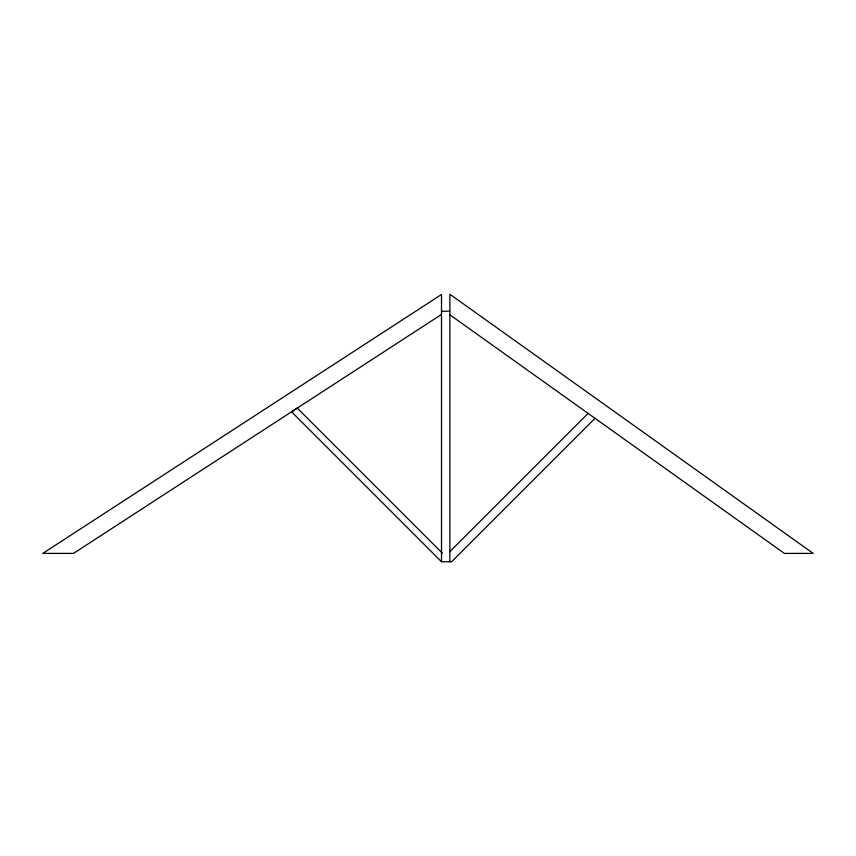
<?xml version="1.0" encoding="UTF-8"?>
<svg xmlns="http://www.w3.org/2000/svg" width="856" height="856" viewBox="0 0 856 856"><rect width="100%" height="100%" fill="white"/><g stroke="black" fill="none" stroke-linecap="round" stroke-linejoin="round"><path stroke-width="1.28" d="M449.86 551.671L588.125 413.405M595.027 418.327L451.594 561.761L441.503 561.761L291.586 411.854L297.257 408.066L442.456 553.265M441.503 314.43L73.509 553.404L42.8 553.404L441.503 294.485L441.503 561.761M441.503 311.21L449.86 311.21M449.86 314.783L784.396 553.404L813.2 553.404L449.86 294.239L449.86 561.761"/></g></svg>
